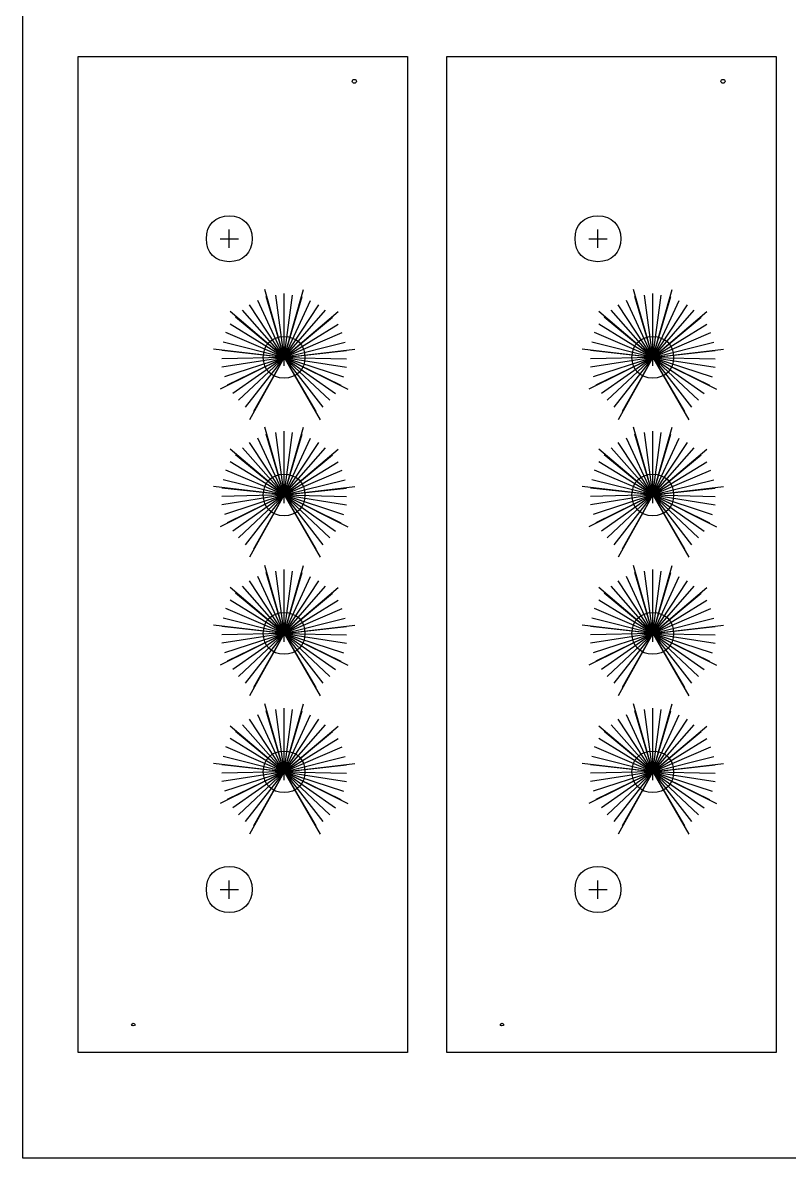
# Model space of a CAD drawing. Extents: x 19 to 579, y 0 to 828.
# Drawn here: x 19.4 to 298.8, y 0 to 414 of the extents above; entities that cross this region are included whole.
import ezdxf

# ---------------------------------------------------------------- set-up
doc = ezdxf.new("R2010")
doc.units = 0
doc.layers.add('background', color=7, linetype='CONTINUOUS')
doc.layers.add('Layer_1', color=7, linetype='CONTINUOUS')

msp = doc.modelspace()

# ---------------------------------------------------------------- linework, layer by layer
at = {"layer": 'background', "color": 1}
msp.add_lwpolyline([(19.37559, 827.983601), (578.684334, 827.983601), (578.684334, 0.000001), (19.37559, 0.000001), (19.37559, 827.983601)], dxfattribs=at)
at = {"layer": 'Layer_1', "color": 1}
for points in [[(82.956195, 38.552444), (39.581132, 38.552444), (39.581132, 401.664922), (159.691635, 401.664922), (159.691635, 38.552444), (39.581132, 38.552444)], [(217.356195, 38.552444), (173.981132, 38.552444), (173.981132, 401.664922), (294.091635, 401.664922), (294.091635, 38.552444), (173.981132, 38.552444)], [(141.02771, 392.627668), (141.02771, 392.627668)], [(275.42771, 392.627668), (275.42771, 392.627668)], [(94.688799, 331.894724), (94.688799, 338.589724)], [(229.088799, 331.894724), (229.088799, 338.589724)], [(91.341799, 335.241724), (98.032799, 335.241724)], [(225.741799, 335.241724), (232.432799, 335.241724)], [(114.652896, 291.993004), (107.582896, 316.743004)], [(114.652896, 291.993004), (111.625896, 314.720004)], [(114.652896, 291.993004), (121.726896, 316.743004)], [(114.652896, 291.993004), (114.652896, 315.227004)], [(114.652896, 291.993004), (117.683896, 314.720004)], [(249.052896, 291.993004), (241.982896, 316.743004)], [(249.052896, 291.993004), (246.025896, 314.720004)], [(249.052896, 291.993004), (256.126896, 316.743004)], [(249.052896, 291.993004), (249.052896, 315.227004)], [(249.052896, 291.993004), (252.083896, 314.720004)], [(114.652896, 291.993004), (102.027896, 311.184004)], [(114.652896, 291.993004), (105.058896, 312.700004)], [(114.652896, 291.993004), (108.086896, 314.216004)], [(114.652896, 291.993004), (121.219896, 314.216004)], [(114.652896, 291.993004), (124.250896, 312.700004)], [(114.652896, 291.993004), (127.281896, 311.184004)], [(249.052896, 291.993004), (236.427896, 311.184004)], [(249.052896, 291.993004), (239.458896, 312.700004)], [(249.052896, 291.993004), (242.486896, 314.216004)], [(249.052896, 291.993004), (255.619896, 314.216004)], [(249.052896, 291.993004), (258.650896, 312.700004)], [(249.052896, 291.993004), (261.681896, 311.184004)], [(114.652896, 291.993004), (94.957896, 308.661004)], [(114.652896, 291.993004), (96.976896, 306.641004)], [(114.652896, 291.993004), (99.500896, 309.165004)], [(114.652896, 291.993004), (129.805896, 309.165004)], [(114.652896, 291.993004), (134.351896, 308.661004)], [(114.652896, 291.993004), (132.332896, 306.641004)], [(249.052896, 291.993004), (229.357896, 308.661004)], [(249.052896, 291.993004), (231.376896, 306.641004)], [(249.052896, 291.993004), (233.900896, 309.165004)], [(249.052896, 291.993004), (264.205896, 309.165004)], [(249.052896, 291.993004), (268.751896, 308.661004)], [(249.052896, 291.993004), (266.732896, 306.641004)], [(114.652896, 291.993004), (94.957896, 304.114004)], [(114.652896, 291.993004), (134.351896, 304.114004)], [(249.052896, 291.993004), (229.357896, 304.114004)], [(249.052896, 291.993004), (268.751896, 304.114004)], [(114.652896, 291.993004), (93.441896, 301.083004)], [(114.652896, 291.993004), (135.867896, 301.083004)], [(249.052896, 291.993004), (227.841896, 301.083004)], [(249.052896, 291.993004), (270.267896, 301.083004)], [(114.652896, 291.993004), (88.894896, 295.024004)], [(114.652896, 291.993004), (91.926896, 294.516004)], [(114.652896, 291.993004), (92.430896, 297.548004)], [(114.652896, 291.993004), (136.879896, 297.548004)], [(114.652896, 291.993004), (140.414896, 295.024004)], [(114.652896, 288.962004), (114.652896, 295.024004)], [(114.652896, 291.993004), (137.383896, 294.516004)], [(249.052896, 291.993004), (223.294896, 295.024004)], [(249.052896, 291.993004), (226.326896, 294.516004)], [(249.052896, 291.993004), (226.830896, 297.548004)], [(249.052896, 291.993004), (271.279896, 297.548004)], [(249.052896, 291.993004), (274.814896, 295.024004)], [(249.052896, 288.962004), (249.052896, 295.024004)], [(249.052896, 291.993004), (271.783896, 294.516004)], [(114.652896, 291.993004), (91.418896, 280.376004)], [(114.652896, 291.993004), (91.926896, 288.458004)], [(114.652896, 291.993004), (91.926896, 291.485004)], [(114.652896, 291.993004), (92.933896, 284.923004)], [(114.652896, 291.993004), (93.945896, 281.891004)], [(114.652896, 291.993004), (95.965896, 278.860004)], [(114.652896, 291.993004), (97.984896, 276.333004)], [(114.652896, 291.993004), (100.512896, 273.809004)], [(114.652896, 291.993004), (102.027896, 269.262004)], [(114.652896, 291.993004), (103.543896, 272.294004)], [(111.625896, 291.993004), (117.683896, 291.993004)], [(114.652896, 291.993004), (137.887896, 280.376004)], [(114.652896, 291.993004), (127.785896, 269.262004)], [(114.652896, 291.993004), (137.383896, 291.485004)], [(114.652896, 291.993004), (137.383896, 288.458004)], [(114.652896, 291.993004), (136.371896, 284.923004)], [(114.652896, 291.993004), (135.363896, 281.891004)], [(114.652896, 291.993004), (133.344896, 278.860004)], [(114.652896, 291.993004), (131.320896, 276.333004)], [(114.652896, 291.993004), (128.797896, 273.809004)], [(114.652896, 291.993004), (126.269896, 272.294004)], [(249.052896, 291.993004), (225.818896, 280.376004)], [(249.052896, 291.993004), (226.326896, 288.458004)], [(249.052896, 291.993004), (226.326896, 291.485004)], [(249.052896, 291.993004), (227.333896, 284.923004)], [(249.052896, 291.993004), (228.345896, 281.891004)], [(249.052896, 291.993004), (230.365896, 278.860004)], [(249.052896, 291.993004), (232.384896, 276.333004)], [(249.052896, 291.993004), (234.912896, 273.809004)], [(249.052896, 291.993004), (236.427896, 269.262004)], [(249.052896, 291.993004), (237.943896, 272.294004)], [(246.025896, 291.993004), (252.083896, 291.993004)], [(249.052896, 291.993004), (272.287896, 280.376004)], [(249.052896, 291.993004), (262.185896, 269.262004)], [(249.052896, 291.993004), (271.783896, 291.485004)], [(249.052896, 291.993004), (271.783896, 288.458004)], [(249.052896, 291.993004), (270.771896, 284.923004)], [(249.052896, 291.993004), (269.763896, 281.891004)], [(249.052896, 291.993004), (267.744896, 278.860004)], [(249.052896, 291.993004), (265.720896, 276.333004)], [(249.052896, 291.993004), (263.197896, 273.809004)], [(249.052896, 291.993004), (260.669896, 272.294004)], [(114.65244, 241.819804), (107.58244, 266.569804)], [(114.65244, 241.819804), (121.72644, 266.569804)], [(114.65244, 241.819804), (114.65244, 265.053804)], [(249.05244, 241.819804), (241.98244, 266.569804)], [(249.05244, 241.819804), (256.12644, 266.569804)], [(249.05244, 241.819804), (249.05244, 265.053804)], [(114.65244, 241.819804), (102.02744, 261.010804)], [(114.65244, 241.819804), (105.05844, 262.526804)], [(114.65244, 241.819804), (108.08644, 264.042804)], [(114.65244, 241.819804), (111.62544, 264.546804)], [(114.65244, 241.819804), (117.68344, 264.546804)], [(114.65244, 241.819804), (121.21944, 264.042804)], [(114.65244, 241.819804), (124.25044, 262.526804)], [(114.65244, 241.819804), (127.28144, 261.010804)], [(249.05244, 241.819804), (236.42744, 261.010804)], [(249.05244, 241.819804), (239.45844, 262.526804)], [(249.05244, 241.819804), (242.48644, 264.042804)], [(249.05244, 241.819804), (246.02544, 264.546804)], [(249.05244, 241.819804), (252.08344, 264.546804)], [(249.05244, 241.819804), (255.61944, 264.042804)], [(249.05244, 241.819804), (258.65044, 262.526804)], [(249.05244, 241.819804), (261.68144, 261.010804)], [(114.65244, 241.819804), (94.95744, 258.487804)], [(114.65244, 241.819804), (99.50044, 258.991804)], [(114.65244, 241.819804), (129.80544, 258.991804)], [(114.65244, 241.819804), (134.35144, 258.487804)], [(249.05244, 241.819804), (229.35744, 258.487804)], [(249.05244, 241.819804), (233.90044, 258.991804)], [(249.05244, 241.819804), (264.20544, 258.991804)], [(249.05244, 241.819804), (268.75144, 258.487804)], [(114.65244, 241.819804), (94.95744, 253.940804)], [(114.65244, 241.819804), (96.97644, 256.467804)], [(114.65244, 241.819804), (132.33244, 256.467804)], [(114.65244, 241.819804), (134.35144, 253.940804)], [(249.05244, 241.819804), (229.35744, 253.940804)], [(249.05244, 241.819804), (231.37644, 256.467804)], [(249.05244, 241.819804), (266.73244, 256.467804)], [(249.05244, 241.819804), (268.75144, 253.940804)], [(114.65244, 241.819804), (93.44144, 250.909804)], [(114.65244, 241.819804), (135.86744, 250.909804)], [(249.05244, 241.819804), (227.84144, 250.909804)], [(249.05244, 241.819804), (270.26744, 250.909804)], [(114.65244, 241.819804), (88.89444, 244.850804)], [(114.65244, 241.819804), (91.92644, 244.342804)], [(114.65244, 241.819804), (92.43044, 247.374804)], [(114.65244, 241.819804), (136.87944, 247.374804)], [(114.65244, 241.819804), (140.41444, 244.850804)], [(114.65244, 238.788804), (114.65244, 244.850804)], [(114.65244, 241.819804), (137.38344, 244.342804)], [(249.05244, 241.819804), (223.29444, 244.850804)], [(249.05244, 241.819804), (226.32644, 244.342804)], [(249.05244, 241.819804), (226.83044, 247.374804)], [(249.05244, 241.819804), (271.27944, 247.374804)], [(249.05244, 241.819804), (274.81444, 244.850804)], [(249.05244, 238.788804), (249.05244, 244.850804)], [(249.05244, 241.819804), (271.78344, 244.342804)], [(114.65244, 241.819804), (91.41844, 230.202804)], [(114.65244, 241.819804), (91.92644, 238.284804)], [(114.65244, 241.819804), (91.92644, 241.311804)], [(114.65244, 241.819804), (92.93344, 234.749804)], [(114.65244, 241.819804), (93.94544, 231.717804)], [(114.65244, 241.819804), (95.96544, 228.686804)], [(114.65244, 241.819804), (97.98444, 226.159804)], [(114.65244, 241.819804), (100.51244, 223.635804)], [(114.65244, 241.819804), (102.02744, 219.088804)], [(114.65244, 241.819804), (103.54344, 222.120804)], [(111.62544, 241.819804), (117.68344, 241.819804)], [(114.65244, 241.819804), (137.88744, 230.202804)], [(114.65244, 241.819804), (127.78544, 219.088804)], [(114.65244, 241.819804), (137.38344, 241.311804)], [(114.65244, 241.819804), (137.38344, 238.284804)], [(114.65244, 241.819804), (136.37144, 234.749804)], [(114.65244, 241.819804), (135.36344, 231.717804)], [(114.65244, 241.819804), (133.34444, 228.686804)], [(114.65244, 241.819804), (131.32044, 226.159804)], [(114.65244, 241.819804), (128.79744, 223.635804)], [(114.65244, 241.819804), (126.26944, 222.120804)], [(249.05244, 241.819804), (225.81844, 230.202804)], [(249.05244, 241.819804), (226.32644, 238.284804)], [(249.05244, 241.819804), (226.32644, 241.311804)], [(249.05244, 241.819804), (227.33344, 234.749804)], [(249.05244, 241.819804), (228.34544, 231.717804)], [(249.05244, 241.819804), (230.36544, 228.686804)], [(249.05244, 241.819804), (232.38444, 226.159804)], [(249.05244, 241.819804), (234.91244, 223.635804)], [(249.05244, 241.819804), (236.42744, 219.088804)], [(249.05244, 241.819804), (237.94344, 222.120804)], [(246.02544, 241.819804), (252.08344, 241.819804)], [(249.05244, 241.819804), (272.28744, 230.202804)], [(249.05244, 241.819804), (262.18544, 219.088804)], [(249.05244, 241.819804), (271.78344, 241.311804)], [(249.05244, 241.819804), (271.78344, 238.284804)], [(249.05244, 241.819804), (270.77144, 234.749804)], [(249.05244, 241.819804), (269.76344, 231.717804)], [(249.05244, 241.819804), (267.74444, 228.686804)], [(249.05244, 241.819804), (265.72044, 226.159804)], [(249.05244, 241.819804), (263.19744, 223.635804)], [(249.05244, 241.819804), (260.66944, 222.120804)], [(114.65244, 191.363084), (107.58244, 216.113084)], [(114.65244, 191.363084), (121.72644, 216.113084)], [(249.05244, 191.363084), (241.98244, 216.113084)], [(249.05244, 191.363084), (256.12644, 216.113084)], [(114.65244, 191.363084), (105.05844, 212.070084)], [(114.65244, 191.363084), (108.08644, 213.586084)], [(114.65244, 191.363084), (111.62544, 214.090084)], [(114.65244, 191.363084), (114.65244, 214.597084)], [(114.65244, 191.363084), (117.68344, 214.090084)], [(114.65244, 191.363084), (121.21944, 213.586084)], [(114.65244, 191.363084), (124.25044, 212.070084)], [(249.05244, 191.363084), (239.45844, 212.070084)], [(249.05244, 191.363084), (242.48644, 213.586084)], [(249.05244, 191.363084), (246.02544, 214.090084)], [(249.05244, 191.363084), (249.05244, 214.597084)], [(249.05244, 191.363084), (252.08344, 214.090084)], [(249.05244, 191.363084), (255.61944, 213.586084)], [(249.05244, 191.363084), (258.65044, 212.070084)], [(114.65244, 191.363084), (94.95744, 208.031084)], [(114.65244, 191.363084), (99.50044, 208.535084)], [(114.65244, 191.363084), (102.02744, 210.554084)], [(114.65244, 191.363084), (127.28144, 210.554084)], [(114.65244, 191.363084), (129.80544, 208.535084)], [(114.65244, 191.363084), (134.35144, 208.031084)], [(249.05244, 191.363084), (229.35744, 208.031084)], [(249.05244, 191.363084), (233.90044, 208.535084)], [(249.05244, 191.363084), (236.42744, 210.554084)], [(249.05244, 191.363084), (261.68144, 210.554084)], [(249.05244, 191.363084), (264.20544, 208.535084)], [(249.05244, 191.363084), (268.75144, 208.031084)], [(114.65244, 191.363084), (94.95744, 203.484084)], [(114.65244, 191.363084), (96.97644, 206.011084)], [(114.65244, 191.363084), (132.33244, 206.011084)], [(114.65244, 191.363084), (134.35144, 203.484084)], [(249.05244, 191.363084), (229.35744, 203.484084)], [(249.05244, 191.363084), (231.37644, 206.011084)], [(249.05244, 191.363084), (266.73244, 206.011084)], [(249.05244, 191.363084), (268.75144, 203.484084)], [(114.65244, 191.363084), (93.44144, 200.453084)], [(114.65244, 191.363084), (135.86744, 200.453084)], [(249.05244, 191.363084), (227.84144, 200.453084)], [(249.05244, 191.363084), (270.26744, 200.453084)], [(114.65244, 191.363084), (92.43044, 196.918084)], [(114.65244, 191.363084), (136.87944, 196.918084)], [(249.05244, 191.363084), (226.83044, 196.918084)], [(249.05244, 191.363084), (271.27944, 196.918084)], [(114.65244, 191.363084), (88.89444, 194.394084)], [(114.65244, 191.363084), (91.41844, 179.746084)], [(114.65244, 191.363084), (91.92644, 193.886084)], [(114.65244, 191.363084), (91.92644, 187.828084)], [(114.65244, 191.363084), (91.92644, 190.855084)], [(114.65244, 191.363084), (92.93344, 184.293084)], [(114.65244, 191.363084), (93.94544, 181.261084)], [(114.65244, 191.363084), (95.96544, 178.230084)], [(114.65244, 191.363084), (97.98444, 175.703084)], [(114.65244, 191.363084), (100.51244, 173.179084)], [(114.65244, 191.363084), (102.02744, 168.632084)], [(114.65244, 191.363084), (103.54344, 171.664084)], [(111.62544, 191.363084), (117.68344, 191.363084)], [(114.65244, 191.363084), (140.41444, 194.394084)], [(114.65244, 188.332084), (114.65244, 194.394084)], [(114.65244, 191.363084), (137.38344, 193.886084)], [(114.65244, 191.363084), (137.88744, 179.746084)], [(114.65244, 191.363084), (127.78544, 168.632084)], [(114.65244, 191.363084), (137.38344, 190.855084)], [(114.65244, 191.363084), (137.38344, 187.828084)], [(114.65244, 191.363084), (136.37144, 184.293084)], [(114.65244, 191.363084), (135.36344, 181.261084)], [(114.65244, 191.363084), (133.34444, 178.230084)], [(114.65244, 191.363084), (131.32044, 175.703084)], [(114.65244, 191.363084), (128.79744, 173.179084)], [(114.65244, 191.363084), (126.26944, 171.664084)], [(249.05244, 191.363084), (223.29444, 194.394084)], [(249.05244, 191.363084), (225.81844, 179.746084)], [(249.05244, 191.363084), (226.32644, 193.886084)], [(249.05244, 191.363084), (226.32644, 187.828084)], [(249.05244, 191.363084), (226.32644, 190.855084)], [(249.05244, 191.363084), (227.33344, 184.293084)], [(249.05244, 191.363084), (228.34544, 181.261084)], [(249.05244, 191.363084), (230.36544, 178.230084)], [(249.05244, 191.363084), (232.38444, 175.703084)], [(249.05244, 191.363084), (234.91244, 173.179084)], [(249.05244, 191.363084), (236.42744, 168.632084)], [(249.05244, 191.363084), (237.94344, 171.664084)], [(246.02544, 191.363084), (252.08344, 191.363084)], [(249.05244, 191.363084), (274.81444, 194.394084)], [(249.05244, 188.332084), (249.05244, 194.394084)], [(249.05244, 191.363084), (271.78344, 193.886084)], [(249.05244, 191.363084), (272.28744, 179.746084)], [(249.05244, 191.363084), (262.18544, 168.632084)], [(249.05244, 191.363084), (271.78344, 190.855084)], [(249.05244, 191.363084), (271.78344, 187.828084)], [(249.05244, 191.363084), (270.77144, 184.293084)], [(249.05244, 191.363084), (269.76344, 181.261084)], [(249.05244, 191.363084), (267.74444, 178.230084)], [(249.05244, 191.363084), (265.72044, 175.703084)], [(249.05244, 191.363084), (263.19744, 173.179084)], [(249.05244, 191.363084), (260.66944, 171.664084)], [(114.65244, 140.906364), (107.58244, 165.656364)], [(114.65244, 140.906364), (121.72644, 165.656364)], [(249.05244, 140.906364), (241.98244, 165.656364)], [(249.05244, 140.906364), (256.12644, 165.656364)], [(114.65244, 140.906364), (105.05844, 161.613364)], [(114.65244, 140.906364), (108.08644, 163.129364)], [(114.65244, 140.906364), (111.62544, 163.633364)], [(114.65244, 140.906364), (114.65244, 164.140364)], [(114.65244, 140.906364), (117.68344, 163.633364)], [(114.65244, 140.906364), (121.21944, 163.129364)], [(114.65244, 140.906364), (124.25044, 161.613364)], [(249.05244, 140.906364), (239.45844, 161.613364)], [(249.05244, 140.906364), (242.48644, 163.129364)], [(249.05244, 140.906364), (246.02544, 163.633364)], [(249.05244, 140.906364), (249.05244, 164.140364)], [(249.05244, 140.906364), (252.08344, 163.633364)], [(249.05244, 140.906364), (255.61944, 163.129364)], [(249.05244, 140.906364), (258.65044, 161.613364)], [(114.65244, 140.906364), (94.95744, 157.574364)], [(114.65244, 140.906364), (99.50044, 158.078364)], [(114.65244, 140.906364), (102.02744, 160.097364)], [(114.65244, 140.906364), (127.28144, 160.097364)], [(114.65244, 140.906364), (129.80544, 158.078364)], [(114.65244, 140.906364), (134.35144, 157.574364)], [(249.05244, 140.906364), (229.35744, 157.574364)], [(249.05244, 140.906364), (233.90044, 158.078364)], [(249.05244, 140.906364), (236.42744, 160.097364)], [(249.05244, 140.906364), (261.68144, 160.097364)], [(249.05244, 140.906364), (264.20544, 158.078364)], [(249.05244, 140.906364), (268.75144, 157.574364)], [(114.65244, 140.906364), (96.97644, 155.554364)], [(114.65244, 140.906364), (132.33244, 155.554364)], [(249.05244, 140.906364), (231.37644, 155.554364)], [(249.05244, 140.906364), (266.73244, 155.554364)], [(114.65244, 140.906364), (93.44144, 149.996364)], [(114.65244, 140.906364), (94.95744, 153.027364)], [(114.65244, 140.906364), (134.35144, 153.027364)], [(114.65244, 140.906364), (135.86744, 149.996364)], [(249.05244, 140.906364), (227.84144, 149.996364)], [(249.05244, 140.906364), (229.35744, 153.027364)], [(249.05244, 140.906364), (268.75144, 153.027364)], [(249.05244, 140.906364), (270.26744, 149.996364)], [(114.65244, 140.906364), (92.43044, 146.461364)], [(114.65244, 140.906364), (136.87944, 146.461364)], [(249.05244, 140.906364), (226.83044, 146.461364)], [(249.05244, 140.906364), (271.27944, 146.461364)], [(114.65244, 140.906364), (88.89444, 143.937364)], [(114.65244, 140.906364), (91.41844, 129.289364)], [(114.65244, 140.906364), (91.92644, 143.429364)], [(114.65244, 140.906364), (91.92644, 137.371364)], [(114.65244, 140.906364), (91.92644, 140.398364)], [(114.65244, 140.906364), (92.93344, 133.836364)], [(114.65244, 140.906364), (93.94544, 130.804364)], [(114.65244, 140.906364), (95.96544, 127.773364)], [(114.65244, 140.906364), (97.98444, 125.246364)], [(114.65244, 140.906364), (100.51244, 122.722364)], [(114.65244, 140.906364), (102.02744, 118.175364)], [(114.65244, 140.906364), (103.54344, 121.207364)], [(111.62544, 140.906364), (117.68344, 140.906364)], [(114.65244, 140.906364), (140.41444, 143.937364)], [(114.65244, 137.875364), (114.65244, 143.937364)], [(114.65244, 140.906364), (137.38344, 143.429364)], [(114.65244, 140.906364), (137.88744, 129.289364)], [(114.65244, 140.906364), (127.78544, 118.175364)], [(114.65244, 140.906364), (137.38344, 140.398364)], [(114.65244, 140.906364), (137.38344, 137.371364)], [(114.65244, 140.906364), (136.37144, 133.836364)], [(114.65244, 140.906364), (135.36344, 130.804364)], [(114.65244, 140.906364), (133.34444, 127.773364)], [(114.65244, 140.906364), (131.32044, 125.246364)], [(114.65244, 140.906364), (128.79744, 122.722364)], [(114.65244, 140.906364), (126.26944, 121.207364)], [(249.05244, 140.906364), (223.29444, 143.937364)], [(249.05244, 140.906364), (225.81844, 129.289364)], [(249.05244, 140.906364), (226.32644, 143.429364)], [(249.05244, 140.906364), (226.32644, 137.371364)], [(249.05244, 140.906364), (226.32644, 140.398364)], [(249.05244, 140.906364), (227.33344, 133.836364)], [(249.05244, 140.906364), (228.34544, 130.804364)], [(249.05244, 140.906364), (230.36544, 127.773364)], [(249.05244, 140.906364), (232.38444, 125.246364)], [(249.05244, 140.906364), (234.91244, 122.722364)], [(249.05244, 140.906364), (236.42744, 118.175364)], [(249.05244, 140.906364), (237.94344, 121.207364)], [(246.02544, 140.906364), (252.08344, 140.906364)], [(249.05244, 140.906364), (274.81444, 143.937364)], [(249.05244, 137.875364), (249.05244, 143.937364)], [(249.05244, 140.906364), (271.78344, 143.429364)], [(249.05244, 140.906364), (272.28744, 129.289364)], [(249.05244, 140.906364), (262.18544, 118.175364)], [(249.05244, 140.906364), (271.78344, 140.398364)], [(249.05244, 140.906364), (271.78344, 137.371364)], [(249.05244, 140.906364), (270.77144, 133.836364)], [(249.05244, 140.906364), (269.76344, 130.804364)], [(249.05244, 140.906364), (267.74444, 127.773364)], [(249.05244, 140.906364), (265.72044, 125.246364)], [(249.05244, 140.906364), (263.19744, 122.722364)], [(249.05244, 140.906364), (260.66944, 121.207364)], [(94.687693, 94.636444), (94.687693, 101.332444)], [(229.087693, 94.636444), (229.087693, 101.332444)], [(91.340693, 97.980444), (98.031693, 97.980444)], [(225.740693, 97.980444), (232.431693, 97.980444)], [(60.312608, 48.741668), (60.312608, 48.741668)], [(194.712608, 48.741668), (194.712608, 48.741668)]]:
    msp.add_lwpolyline(points, dxfattribs=at)
at = {"layer": 'Layer_1', "color": 7}
for points in [[(115.254896, 291.837004), (115.254896, 291.837004)], [(249.654896, 291.837004), (249.654896, 291.837004)], [(115.25444, 241.663804), (115.25444, 241.663804)], [(249.65444, 241.663804), (249.65444, 241.663804)], [(115.25444, 191.207084), (115.25444, 191.207084)], [(249.65444, 191.207084), (249.65444, 191.207084)], [(115.25444, 140.750364), (115.25444, 140.750364)], [(249.65444, 140.750364), (249.65444, 140.750364)]]:
    msp.add_lwpolyline(points, dxfattribs=at)
at = {"layer": 'Layer_1', "color": 1}
for points in [[(139.53071, 392.627668), (139.53071, 393.002668), (139.86271, 393.307668), (140.27771, 393.307668)], [(140.27771, 393.307668), (140.69171, 393.307668), (141.02771, 393.002668), (141.02771, 392.627668)], [(273.93071, 392.627668), (273.93071, 393.002668), (274.26271, 393.307668), (274.67771, 393.307668)], [(274.67771, 393.307668), (275.09171, 393.307668), (275.42771, 393.002668), (275.42771, 392.627668)], [(140.27771, 391.948668), (139.86271, 391.948668), (139.53071, 392.252668), (139.53071, 392.627668)], [(141.02771, 392.627668), (141.02771, 392.252668), (140.69171, 391.948668), (140.27771, 391.948668)], [(274.67771, 391.948668), (274.26271, 391.948668), (273.93071, 392.252668), (273.93071, 392.627668)], [(275.42771, 392.627668), (275.42771, 392.252668), (275.09171, 391.948668), (274.67771, 391.948668)], [(86.317799, 335.241724), (86.317799, 340.261724), (89.665799, 343.608724), (94.688799, 343.608724)], [(94.688799, 343.608724), (99.708799, 343.608724), (103.051799, 340.261724), (103.051799, 335.241724)], [(220.717799, 335.241724), (220.717799, 340.261724), (224.065799, 343.608724), (229.088799, 343.608724)], [(229.088799, 343.608724), (234.108799, 343.608724), (237.451799, 340.261724), (237.451799, 335.241724)], [(94.688799, 326.874724), (89.665799, 326.874724), (86.317799, 330.222724), (86.317799, 335.241724)], [(103.051799, 335.241724), (103.051799, 330.222724), (99.708799, 326.874724), (94.688799, 326.874724)], [(229.088799, 326.874724), (224.065799, 326.874724), (220.717799, 330.222724), (220.717799, 335.241724)], [(237.451799, 335.241724), (237.451799, 330.222724), (234.108799, 326.874724), (229.088799, 326.874724)], [(107.078896, 291.993004), (107.078896, 296.536004), (110.109896, 299.567004), (114.652896, 299.567004)], [(114.652896, 299.567004), (119.199896, 299.567004), (122.230896, 296.536004), (122.230896, 291.993004)], [(241.478896, 291.993004), (241.478896, 296.536004), (244.509896, 299.567004), (249.052896, 299.567004)], [(249.052896, 299.567004), (253.599896, 299.567004), (256.630896, 296.536004), (256.630896, 291.993004)], [(114.652896, 284.415004), (110.109896, 284.415004), (107.078896, 287.446004), (107.078896, 291.993004)], [(122.230896, 291.993004), (122.230896, 287.446004), (119.199896, 284.415004), (114.652896, 284.415004)], [(249.052896, 284.415004), (244.509896, 284.415004), (241.478896, 287.446004), (241.478896, 291.993004)], [(256.630896, 291.993004), (256.630896, 287.446004), (253.599896, 284.415004), (249.052896, 284.415004)], [(107.07844, 241.819804), (107.07844, 246.362804), (110.10944, 249.393804), (114.65244, 249.393804)], [(114.65244, 249.393804), (119.19944, 249.393804), (122.23044, 246.362804), (122.23044, 241.819804)], [(241.47844, 241.819804), (241.47844, 246.362804), (244.50944, 249.393804), (249.05244, 249.393804)], [(249.05244, 249.393804), (253.59944, 249.393804), (256.63044, 246.362804), (256.63044, 241.819804)], [(114.65244, 234.241804), (110.10944, 234.241804), (107.07844, 237.272804), (107.07844, 241.819804)], [(122.23044, 241.819804), (122.23044, 237.272804), (119.19944, 234.241804), (114.65244, 234.241804)], [(249.05244, 234.241804), (244.50944, 234.241804), (241.47844, 237.272804), (241.47844, 241.819804)], [(256.63044, 241.819804), (256.63044, 237.272804), (253.59944, 234.241804), (249.05244, 234.241804)], [(107.07844, 191.363084), (107.07844, 195.906084), (110.10944, 198.937084), (114.65244, 198.937084)], [(114.65244, 198.937084), (119.19944, 198.937084), (122.23044, 195.906084), (122.23044, 191.363084)], [(241.47844, 191.363084), (241.47844, 195.906084), (244.50944, 198.937084), (249.05244, 198.937084)], [(249.05244, 198.937084), (253.59944, 198.937084), (256.63044, 195.906084), (256.63044, 191.363084)], [(114.65244, 183.785084), (110.10944, 183.785084), (107.07844, 186.816084), (107.07844, 191.363084)], [(122.23044, 191.363084), (122.23044, 186.816084), (119.19944, 183.785084), (114.65244, 183.785084)], [(249.05244, 183.785084), (244.50944, 183.785084), (241.47844, 186.816084), (241.47844, 191.363084)], [(256.63044, 191.363084), (256.63044, 186.816084), (253.59944, 183.785084), (249.05244, 183.785084)], [(107.07844, 140.906364), (107.07844, 145.449364), (110.10944, 148.480364), (114.65244, 148.480364)], [(114.65244, 148.480364), (119.19944, 148.480364), (122.23044, 145.449364), (122.23044, 140.906364)], [(241.47844, 140.906364), (241.47844, 145.449364), (244.50944, 148.480364), (249.05244, 148.480364)], [(249.05244, 148.480364), (253.59944, 148.480364), (256.63044, 145.449364), (256.63044, 140.906364)], [(114.65244, 133.328364), (110.10944, 133.328364), (107.07844, 136.359364), (107.07844, 140.906364)], [(122.23044, 140.906364), (122.23044, 136.359364), (119.19944, 133.328364), (114.65244, 133.328364)], [(249.05244, 133.328364), (244.50944, 133.328364), (241.47844, 136.359364), (241.47844, 140.906364)], [(256.63044, 140.906364), (256.63044, 136.359364), (253.59944, 133.328364), (249.05244, 133.328364)], [(86.316693, 97.980444), (86.316693, 103.004444), (89.664693, 106.347444), (94.687693, 106.347444)], [(94.687693, 106.347444), (99.707693, 106.347444), (103.050693, 103.004444), (103.050693, 97.980444)], [(220.716693, 97.980444), (220.716693, 103.004444), (224.064693, 106.347444), (229.087693, 106.347444)], [(229.087693, 106.347444), (234.107693, 106.347444), (237.450693, 103.004444), (237.450693, 97.980444)], [(94.687693, 89.617444), (89.664693, 89.617444), (86.316693, 92.965444), (86.316693, 97.980444)], [(103.050693, 97.980444), (103.050693, 92.965444), (99.707693, 89.617444), (94.687693, 89.617444)], [(229.087693, 89.617444), (224.064693, 89.617444), (220.716693, 92.965444), (220.716693, 97.980444)], [(237.450693, 97.980444), (237.450693, 92.965444), (234.107693, 89.617444), (229.087693, 89.617444)], [(59.085608, 48.741668), (59.085608, 49.002668), (59.363608, 49.217668), (59.699608, 49.217668)], [(59.699608, 48.264668), (59.363608, 48.264668), (59.085608, 48.479668), (59.085608, 48.741668)], [(59.699608, 49.217668), (60.038608, 49.217668), (60.312608, 49.002668), (60.312608, 48.741668)], [(60.312608, 48.741668), (60.312608, 48.479668), (60.038608, 48.264668), (59.699608, 48.264668)], [(193.485608, 48.741668), (193.485608, 49.002668), (193.763608, 49.217668), (194.099608, 49.217668)], [(194.099608, 48.264668), (193.763608, 48.264668), (193.485608, 48.479668), (193.485608, 48.741668)], [(194.099608, 49.217668), (194.438608, 49.217668), (194.712608, 49.002668), (194.712608, 48.741668)], [(194.712608, 48.741668), (194.712608, 48.479668), (194.438608, 48.264668), (194.099608, 48.264668)]]:
    msp.add_open_spline(points, degree=3, dxfattribs=at)
at = {"layer": 'Layer_1', "color": 7}
for points in [[(113.894896, 291.837004), (113.894896, 292.177004), (114.199896, 292.450004), (114.574896, 292.450004)], [(114.574896, 291.227004), (114.199896, 291.227004), (113.894896, 291.501004), (113.894896, 291.837004)], [(114.574896, 292.450004), (114.949896, 292.450004), (115.254896, 292.177004), (115.254896, 291.837004)], [(115.254896, 291.837004), (115.254896, 291.501004), (114.949896, 291.227004), (114.574896, 291.227004)], [(248.294896, 291.837004), (248.294896, 292.177004), (248.599896, 292.450004), (248.974896, 292.450004)], [(248.974896, 291.227004), (248.599896, 291.227004), (248.294896, 291.501004), (248.294896, 291.837004)], [(248.974896, 292.450004), (249.349896, 292.450004), (249.654896, 292.177004), (249.654896, 291.837004)], [(249.654896, 291.837004), (249.654896, 291.501004), (249.349896, 291.227004), (248.974896, 291.227004)], [(113.89444, 241.663804), (113.89444, 242.003804), (114.19944, 242.276804), (114.57444, 242.276804)], [(114.57444, 241.053804), (114.19944, 241.053804), (113.89444, 241.327804), (113.89444, 241.663804)], [(114.57444, 242.276804), (114.94944, 242.276804), (115.25444, 242.003804), (115.25444, 241.663804)], [(115.25444, 241.663804), (115.25444, 241.327804), (114.94944, 241.053804), (114.57444, 241.053804)], [(248.29444, 241.663804), (248.29444, 242.003804), (248.59944, 242.276804), (248.97444, 242.276804)], [(248.97444, 241.053804), (248.59944, 241.053804), (248.29444, 241.327804), (248.29444, 241.663804)], [(248.97444, 242.276804), (249.34944, 242.276804), (249.65444, 242.003804), (249.65444, 241.663804)], [(249.65444, 241.663804), (249.65444, 241.327804), (249.34944, 241.053804), (248.97444, 241.053804)], [(113.89444, 191.207084), (113.89444, 191.547084), (114.19944, 191.820084), (114.57444, 191.820084)], [(114.57444, 190.597084), (114.19944, 190.597084), (113.89444, 190.871084), (113.89444, 191.207084)], [(114.57444, 191.820084), (114.94944, 191.820084), (115.25444, 191.547084), (115.25444, 191.207084)], [(115.25444, 191.207084), (115.25444, 190.871084), (114.94944, 190.597084), (114.57444, 190.597084)], [(248.29444, 191.207084), (248.29444, 191.547084), (248.59944, 191.820084), (248.97444, 191.820084)], [(248.97444, 190.597084), (248.59944, 190.597084), (248.29444, 190.871084), (248.29444, 191.207084)], [(248.97444, 191.820084), (249.34944, 191.820084), (249.65444, 191.547084), (249.65444, 191.207084)], [(249.65444, 191.207084), (249.65444, 190.871084), (249.34944, 190.597084), (248.97444, 190.597084)], [(113.89444, 140.750364), (113.89444, 141.090364), (114.19944, 141.363364), (114.57444, 141.363364)], [(114.57444, 141.363364), (114.94944, 141.363364), (115.25444, 141.090364), (115.25444, 140.750364)], [(248.29444, 140.750364), (248.29444, 141.090364), (248.59944, 141.363364), (248.97444, 141.363364)], [(248.97444, 141.363364), (249.34944, 141.363364), (249.65444, 141.090364), (249.65444, 140.750364)], [(114.57444, 140.140364), (114.19944, 140.140364), (113.89444, 140.414364), (113.89444, 140.750364)], [(115.25444, 140.750364), (115.25444, 140.414364), (114.94944, 140.140364), (114.57444, 140.140364)], [(248.97444, 140.140364), (248.59944, 140.140364), (248.29444, 140.414364), (248.29444, 140.750364)], [(249.65444, 140.750364), (249.65444, 140.414364), (249.34944, 140.140364), (248.97444, 140.140364)]]:
    msp.add_open_spline(points, degree=3, dxfattribs=at)

doc.saveas('drawing.dxf')
